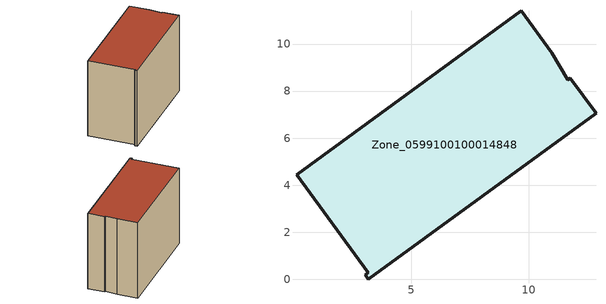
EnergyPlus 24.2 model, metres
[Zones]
Zone_0599100100014848
 floor ground (C_G): 11.77,8.54 12.86,7.06 3.18,0 3.04,0.19 3.17,0.28 0.12,4.45 9.67,11.42 10.98,9.62 11.66,8.47 z0
 wall outside (C_F): 3.18,0 12.86,7.06 11.77,8.54 11.66,8.47 10.98,9.62 9.67,11.42 0.12,4.45 3.17,0.28 3.04,0.19 3.18,0 z0:8.82
 roof outside (C_R): 12.86,7.06 11.77,8.54 11.66,8.47 10.98,9.62 9.67,11.42 0.12,4.45 3.17,0.28 3.04,0.19 3.18,0 z8.82
[BUILDING]
Pand.0599100100014848: North Axis=0; Terrain=City; Loads Convergence Tolerance Value=0.04; Temperature Convergence Tolerance Value=0.4; Solar Distribution=FullExterior; Maximum Number of Warmup Days=25; Minimum Number of Warmup Days=1
[Site:Location]
Rotterdam.The.Hague.AP_ZH_NLD Design_Conditions: Latitude=51.96; Longitude=4.45; Time Zone=1; Elevation=-4.5
[SITE:GROUNDTEMPERATURE:BUILDINGSURFACE]
18, 18, 18, 18, 18, 18, 18, 18, 18, 18, 18, 18
[MATERIAL] Thermal Absorptance=0.9; Solar Absorptance=0.7; Visible Absorptance=0.7
Name | Roughness | Thickness | Conductivity | Density | Specific Heat
G.TI.2015-2018 | MediumSmooth | 0.15 | 0.0428571 | 540 | 1210
F.TI.2015-2018 | Rough | 0.3 | 0.0666667 | 1920 | 840
R.TI.2015-2018 | MediumRough | 0.2 | 0.0333333 | 1500 | 1000
[CONSTRUCTION]
C_G: G.TI.2015-2018
C_F: F.TI.2015-2018
C_R: R.TI.2015-2018
[ZONE]
Zone_0599100100014848: Type=1; Multiplier=1; Ceiling Height=Autocalculate; Volume=Autocalculate; Floor Area=autocalculate; Part of Total Floor Area=Yes
[ZONEINFILTRATION:DESIGNFLOWRATE]
Infil_Zone_0599100100014848: Zone or ZoneList or Space or SpaceList=Zone_0599100100014848; Schedule=AlwaysOn; Design Flow Rate Calculation Method=Flow/Area; Flow Rate per Floor Area=0.0015; Constant Term Coefficient=1; Temperature Term Coefficient=0; Velocity Term Coefficient=0; Velocity Squared Term Coefficient=0
[HVACTEMPLATE:ZONE:IDEALLOADSAIRSYSTEM]
Zone_0599100100014848: Maximum Heating Supply Air Temperature=50; Minimum Cooling Supply Air Temperature=13; Maximum Heating Supply Air Humidity Ratio=0.0156; Minimum Cooling Supply Air Humidity Ratio=0.0077; Heating Limit=NoLimit; Cooling Limit=NoLimit; Dehumidification Control Type=ConstantSensibleHeatRatio; Cooling Sensible Heat Ratio=0.7; Dehumidification Setpoint=60; Humidification Control Type=None; Humidification Setpoint=30; Outdoor Air Method=None; Outdoor Air Flow Rate per Person=0.00944; Outdoor Air Flow Rate per Zone Floor Area=0; Outdoor Air Flow Rate per Zone=0; Demand Controlled Ventilation Type=None; Outdoor Air Economizer Type=NoEconomizer; Heat Recovery Type=None; Sensible Heat Recovery Effectiveness=0.7; Latent Heat Recovery Effectiveness=0.65
[ZONECONTROL:THERMOSTAT]
ThermostatControl_Zone_0599100100014848: Zone or ZoneList=Zone_0599100100014848; Control Type Schedule=DualSetpointControlType; Control 1=Thermostat_Zone_0599100100014848; Temperature Difference Between Cutout And Setpoint=0
[THERMOSTATSETPOINT:DUALSETPOINT]
Thermostat_Zone_0599100100014848: Heating Setpoint Temperature Schedule=HeatingSetpoint_Zone_0599100100014848; Cooling Setpoint Temperature Schedule=CoolingSetpoint_Zone_0599100100014848
[SCHEDULE:COMPACT]
HeatingSetpoint_Zone_0599100100014848: Through: 12/31, For: AllDays, Until: 24:00, 21
CoolingSetpoint_Zone_0599100100014848: Through: 12/31, For: AllDays, Until: 24:00, 24
DualSetpointControlType: Through: 12/31, For: AllDays, Until: 24:00, 4
AlwaysOn: Through: 12/31, For: AllDays, Until: 24:00, 1
